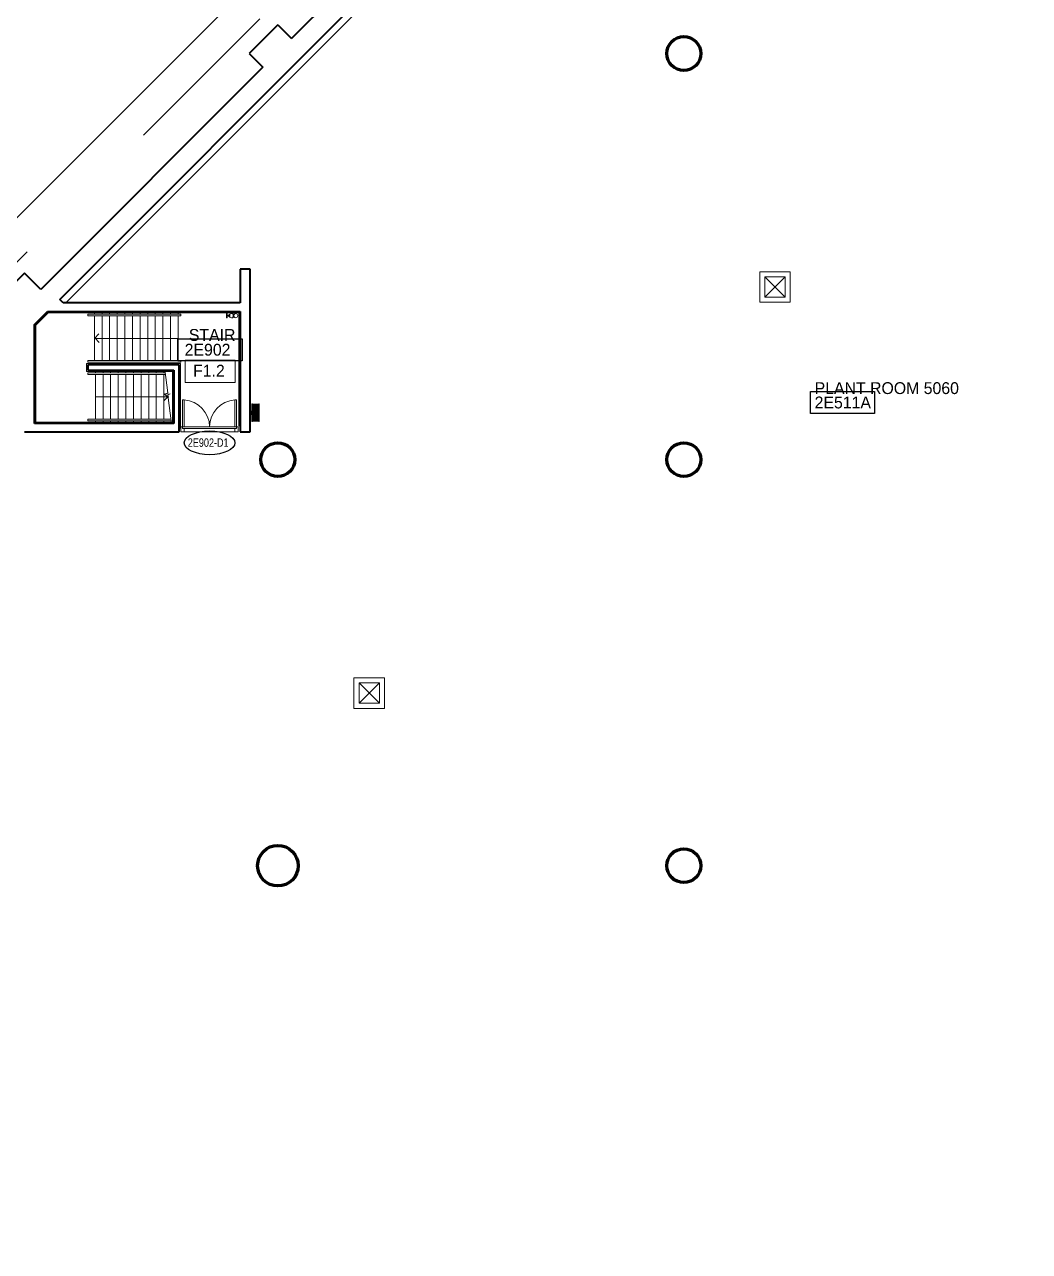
# Model space of a CAD drawing. Header units: metres. Extents: x 1807 to 3745, y 842 to 1968.
# Drawn here: x 3322.51 to 3352.22, y 1464.6 to 1500.86 of the extents above; entities that cross this region are included whole.
import ezdxf
from ezdxf.enums import TextEntityAlignment as Align

# ---------------------------------------------------------------- set-up
doc = ezdxf.new("R2010")
doc.units = ezdxf.units.M
doc.header["$MEASUREMENT"] = 0
doc.linetypes.add('DGN1', pattern=[7.299439, 0, -7.299439])
doc.linetypes.add('DGN2', pattern=[9.732586, 4.866293, -4.866293])
doc.layers.get('0').update_dxf_attribs({"lineweight": 0})
for name, color, linetype, lineweight in [('Level 1', 7, 'Continuous', 0), ('Level 31', 7, 'Continuous', 0), ('Level 33', 7, 'Continuous', 0), ('Primary Door', 7, 'Continuous', 0), ('TRIRIGA DOOR BOX', 7, 'Continuous', 0)]:
    doc.layers.add(name, color=color, linetype=linetype, lineweight=lineweight)
doc.styles.add('Style-CHAR_FAST_FONT', font='CHAR_FAST_FONT.shx', dxfattribs={"height": 0.2})

# ---------------------------------------------------------------- blocks, each defined once
blk = doc.blocks.new('AnonymusCell_202')
at = {"layer": 'Primary Door', "color": 7, "linetype": 'Continuous', "lineweight": 30}
blk.add_ellipse((0, 0), major_axis=(0.75, 0), ratio=0.466667, dxfattribs=at)
at = {"layer": 'Primary Door', "color": 7, "linetype": 'Continuous', "lineweight": 30, "style": 'Style-CHAR_FAST_FONT', "width": 0.799986}
blk.add_text('2E902-D1', height=0.25, dxfattribs=at).set_placement((-0.643, 0.133), align=Align.TOP_LEFT)
blk = doc.blocks.new('RFNUM4_42')
at = {"layer": 'Level 33', "color": 7, "linetype": 'Continuous', "lineweight": 13, "extrusion": (0, 0, -1)}
blk.add_lwpolyline([(0.00154, -0.00207), (-0.00831, -0.00207), (-0.00831, 0.00235), (0.00154, 0.00235)], close=True, dxfattribs=at)
at = {"layer": 'Level 33', "color": 7, "linetype": 'Continuous', "lineweight": 13, "extrusion": (0, 0, -1), "style": 'Style-CHAR_FAST_FONT'}
blk.add_text('F1.2', height=0.002333, rotation=180, dxfattribs=at).set_placement((-0.00002, 0), align=Align.MIDDLE_LEFT)

msp = doc.modelspace()

# ---------------------------------------------------------------- linework, layer by layer
at = {"layer": 'Level 1', "color": 7, "linetype": 'DGN2', "lineweight": 0}
msp.add_line((3257.21, 1428.766), (3371.21, 1542.766), dxfattribs=at)
at = {"layer": 'Level 1', "color": 7, "linetype": 'Continuous', "lineweight": 13}
for p, q in [((3284.736, 1457.6), (3364.375, 1537.239)), ((3344.4, 1493.4), (3345, 1493.4)), ((3344.4, 1492.8), (3344.4, 1493.4)), ((3345, 1493.4), (3345, 1492.8)), ((3345, 1492.8), (3344.4, 1492.8)), ((3322.842, 1491.976), (3323.209, 1492.342)), ((3323.209, 1492.342), (3328.842, 1492.342)), ((3328.842, 1492.342), (3328.842, 1488.985)), ((3322.842, 1489.108), (3322.842, 1491.976)), ((3327.117, 1490.842), (3324.342, 1490.842)), ((3324.342, 1490.842), (3324.342, 1490.608)), ((3324.342, 1490.608), (3326.883, 1490.608)), ((3326.883, 1490.608), (3326.883, 1489.108)), ((3327.117, 1488.92), (3327.117, 1490.842)), ((3329.232, 1489.122), (3329.232, 1489.652)), ((3329.232, 1489.652), (3329.246, 1489.652)), ((3329.246, 1489.652), (3329.246, 1489.122)), ((3329.436, 1489.122), (3329.436, 1489.652)), ((3329.436, 1489.652), (3329.451, 1489.652)), ((3329.451, 1489.652), (3329.451, 1489.122)), ((3326.883, 1489.108), (3322.842, 1489.108)), ((3329.246, 1489.122), (3329.232, 1489.122)), ((3329.451, 1489.122), (3329.436, 1489.122)), ((3332.4, 1481.399), (3333, 1481.399)), ((3332.4, 1480.799), (3332.4, 1481.399)), ((3333, 1481.399), (3333, 1480.799)), ((3333, 1480.799), (3332.4, 1480.799))]:
    msp.add_line(p, q, dxfattribs=at)
at = {"layer": 'Level 1', "color": 7, "linetype": 'Continuous', "lineweight": 40}
for p, q in [((3323.549, 1492.736), (3345.314, 1514.501)), ((3335.558, 1505.593), (3330.407, 1500.442)), ((3330, 1500.849), (3329.151, 1500)), ((3330, 1500.849), (3330.407, 1500.442)), ((3329.151, 1500), (3329.558, 1499.593)), ((3329.558, 1499.593), (3322.994, 1493.03)), ((3322.513, 1493.51), (3321.902, 1492.899)), ((3322.994, 1493.03), (3322.513, 1493.51)), ((3329.18, 1493.63), (3328.88, 1493.63)), ((3328.88, 1493.63), (3328.88, 1492.63)), ((3329.18, 1488.82), (3329.18, 1493.63)), ((3323.655, 1492.63), (3323.549, 1492.736)), ((3322.805, 1491.992), (3323.193, 1492.38)), ((3323.193, 1492.38), (3328.88, 1492.38)), ((3328.88, 1492.63), (3323.655, 1492.63)), ((3328.88, 1492.38), (3328.88, 1488.82)), ((3322.805, 1489.07), (3322.805, 1491.992)), ((3327.08, 1490.805), (3324.38, 1490.805)), ((3324.38, 1490.805), (3324.38, 1490.645)), ((3324.38, 1490.645), (3326.92, 1490.645)), ((3326.92, 1490.645), (3326.92, 1489.07)), ((3327.08, 1488.82), (3327.08, 1490.805)), ((3322.505, 1488.82), (3327.08, 1488.82)), ((3326.92, 1489.07), (3322.805, 1489.07)), ((3326.97, 1488.82), (3327.08, 1488.82)), ((3328.88, 1488.82), (3329.18, 1488.82))]:
    msp.add_line(p, q, dxfattribs=at)
at = {"layer": 'Level 1', "color": 7, "linetype": 'Continuous', "lineweight": 0}
for p, q in [((3345.42, 1514.324), (3323.726, 1492.63)), ((3344.25, 1493.55), (3345.15, 1493.55)), ((3344.25, 1492.65), (3344.25, 1493.55)), ((3345.15, 1493.55), (3345.15, 1492.65)), ((3344.4, 1492.8), (3345, 1493.4)), ((3344.4, 1493.4), (3345, 1492.8)), ((3345.15, 1492.65), (3344.25, 1492.65)), ((3324.38, 1492.253), (3324.38, 1492.303)), ((3324.38, 1492.303), (3327.13, 1492.303)), ((3327.13, 1492.253), (3324.38, 1492.253)), ((3324.575, 1492.342), (3324.575, 1492.303)), ((3324.575, 1492.303), (3324.8, 1492.303)), ((3324.575, 1490.932), (3324.575, 1492.253)), ((3324.575, 1492.253), (3324.8, 1492.253)), ((3324.8, 1492.303), (3324.8, 1492.342)), ((3324.8, 1492.342), (3325.025, 1492.342)), ((3324.8, 1492.253), (3324.8, 1490.932)), ((3325.025, 1492.342), (3325.025, 1492.303)), ((3325.025, 1492.303), (3325.25, 1492.303)), ((3325.025, 1490.932), (3325.025, 1492.253)), ((3325.025, 1492.253), (3325.25, 1492.253)), ((3325.25, 1492.303), (3325.25, 1492.342)), ((3325.25, 1492.342), (3325.475, 1492.342)), ((3325.25, 1492.253), (3325.25, 1490.932)), ((3325.475, 1492.342), (3325.475, 1492.303)), ((3325.475, 1492.303), (3325.7, 1492.303)), ((3325.475, 1490.932), (3325.475, 1492.253)), ((3325.475, 1492.253), (3325.7, 1492.253)), ((3325.7, 1492.303), (3325.7, 1492.342)), ((3325.7, 1492.342), (3325.925, 1492.342)), ((3325.7, 1492.253), (3325.7, 1490.932)), ((3325.925, 1492.342), (3325.925, 1492.303)), ((3325.925, 1492.303), (3326.15, 1492.303)), ((3325.925, 1490.932), (3325.925, 1492.253)), ((3325.925, 1492.253), (3326.15, 1492.253)), ((3326.15, 1492.303), (3326.15, 1492.342)), ((3326.15, 1492.342), (3326.375, 1492.342)), ((3326.15, 1492.253), (3326.15, 1490.932)), ((3326.375, 1492.342), (3326.375, 1492.303)), ((3326.375, 1492.303), (3326.6, 1492.303)), ((3326.375, 1490.932), (3326.375, 1492.253)), ((3326.375, 1492.253), (3326.6, 1492.253)), ((3326.6, 1492.303), (3326.6, 1492.342)), ((3326.6, 1492.342), (3326.825, 1492.342)), ((3326.6, 1492.253), (3326.6, 1490.932)), ((3326.825, 1492.342), (3326.825, 1492.303)), ((3326.825, 1492.303), (3327.05, 1492.303)), ((3326.825, 1490.932), (3326.825, 1492.253)), ((3326.825, 1492.253), (3327.05, 1492.253)), ((3327.05, 1492.303), (3327.05, 1492.342)), ((3327.05, 1492.253), (3327.05, 1490.932)), ((3327.13, 1492.303), (3327.13, 1492.253)), ((3328.478, 1492.322), (3328.498, 1492.322)), ((3328.478, 1492.188), (3328.478, 1492.322)), ((3328.498, 1492.188), (3328.478, 1492.188)), ((3328.498, 1492.322), (3328.498, 1492.188)), ((3328.498, 1492.263), (3328.533, 1492.263)), ((3328.498, 1492.247), (3328.498, 1492.263)), ((3328.533, 1492.247), (3328.498, 1492.247)), ((3328.533, 1492.267), (3328.533, 1492.263)), ((3328.533, 1492.263), (3328.533, 1492.247)), ((3328.533, 1492.247), (3328.533, 1492.243)), ((3328.553, 1492.277), (3328.565, 1492.277)), ((3328.553, 1492.265), (3328.565, 1492.265)), ((3328.553, 1492.245), (3328.565, 1492.245)), ((3328.565, 1492.233), (3328.556, 1492.233)), ((3328.565, 1492.303), (3328.575, 1492.303)), ((3328.565, 1492.207), (3328.565, 1492.303)), ((3328.565, 1492.277), (3328.565, 1492.233)), ((3328.575, 1492.207), (3328.565, 1492.207)), ((3328.575, 1492.303), (3328.575, 1492.207)), ((3328.69, 1492.303), (3328.675, 1492.303)), ((3328.675, 1492.274), (3328.69, 1492.274)), ((3328.675, 1492.236), (3328.69, 1492.236)), ((3328.675, 1492.207), (3328.69, 1492.207)), ((3328.69, 1492.302), (3328.69, 1492.303)), ((3328.709, 1492.293), (3328.692, 1492.293)), ((3328.692, 1492.216), (3328.709, 1492.216)), ((3324.575, 1491.582), (3324.706, 1491.713)), ((3327.05, 1491.582), (3324.575, 1491.582)), ((3324.584, 1491.596), (3324.716, 1491.464)), ((3324.38, 1490.882), (3324.38, 1490.932)), ((3324.38, 1490.932), (3327.13, 1490.932)), ((3324.8, 1490.932), (3325.025, 1490.932)), ((3325.25, 1490.932), (3325.475, 1490.932)), ((3325.7, 1490.932), (3325.925, 1490.932)), ((3326.15, 1490.932), (3326.375, 1490.932)), ((3326.6, 1490.932), (3326.825, 1490.932)), ((3327.13, 1490.932), (3327.13, 1490.882)), ((3327.13, 1490.882), (3324.38, 1490.882)), ((3324.38, 1490.517), (3324.38, 1490.568)), ((3324.38, 1490.568), (3326.66, 1490.568)), ((3324.605, 1490.568), (3324.605, 1490.608)), ((3324.605, 1490.608), (3324.83, 1490.608)), ((3324.83, 1490.608), (3324.83, 1490.568)), ((3324.83, 1490.568), (3325.055, 1490.568)), ((3325.055, 1490.568), (3325.055, 1490.608)), ((3325.055, 1490.608), (3325.28, 1490.608)), ((3325.28, 1490.608), (3325.28, 1490.568)), ((3325.28, 1490.568), (3325.505, 1490.568)), ((3325.505, 1490.568), (3325.505, 1490.608)), ((3325.505, 1490.608), (3325.73, 1490.608)), ((3325.73, 1490.608), (3325.73, 1490.568)), ((3325.73, 1490.568), (3325.955, 1490.568)), ((3325.955, 1490.568), (3325.955, 1490.608)), ((3325.955, 1490.608), (3326.18, 1490.608)), ((3326.18, 1490.608), (3326.18, 1490.568)), ((3326.18, 1490.568), (3326.405, 1490.568)), ((3326.405, 1490.568), (3326.405, 1490.608)), ((3326.405, 1490.608), (3326.63, 1490.608)), ((3326.63, 1490.608), (3326.63, 1490.568)), ((3326.63, 1490.568), (3326.667, 1490.568)), ((3326.747, 1489.972), (3326.653, 1490.655)), ((3326.667, 1490.517), (3324.38, 1490.517)), ((3324.605, 1490.517), (3324.605, 1489.197)), ((3324.83, 1489.197), (3324.83, 1490.517)), ((3324.83, 1490.517), (3325.055, 1490.517)), ((3325.055, 1490.517), (3325.055, 1489.197)), ((3325.28, 1489.197), (3325.28, 1490.517)), ((3325.28, 1490.517), (3325.505, 1490.517)), ((3325.505, 1490.517), (3325.505, 1489.197)), ((3325.73, 1489.197), (3325.73, 1490.517)), ((3325.73, 1490.517), (3325.955, 1490.517)), ((3325.955, 1490.517), (3325.955, 1489.197)), ((3326.18, 1489.197), (3326.18, 1490.517)), ((3326.18, 1490.517), (3326.405, 1490.517)), ((3326.405, 1490.517), (3326.405, 1489.197)), ((3326.63, 1489.197), (3326.63, 1490.517)), ((3326.63, 1490.517), (3326.667, 1490.517)), ((3324.604, 1489.857), (3326.771, 1489.857)), ((3326.735, 1489.852), (3326.641, 1489.946)), ((3326.747, 1489.852), (3326.641, 1489.746)), ((3326.662, 1489.936), (3326.747, 1489.972)), ((3326.814, 1489.945), (3326.662, 1489.936)), ((3326.742, 1489.905), (3326.814, 1489.945)), ((3326.85, 1489.065), (3326.742, 1489.905)), ((3327.18, 1488.97), (3327.18, 1489.768)), ((3327.18, 1489.768), (3327.23, 1489.768)), ((3327.23, 1489.768), (3327.23, 1488.97)), ((3328.78, 1489.768), (3328.73, 1489.768)), ((3328.73, 1489.768), (3328.73, 1488.97)), ((3328.78, 1488.97), (3328.78, 1489.768)), ((3329.249, 1489.632), (3329.249, 1489.142)), ((3329.268, 1489.632), (3329.268, 1489.142)), ((3329.287, 1489.632), (3329.287, 1489.142)), ((3329.305, 1489.632), (3329.305, 1489.142)), ((3329.324, 1489.629), (3329.324, 1489.142)), ((3329.324, 1489.629), (3329.324, 1489.142)), ((3329.342, 1489.632), (3329.342, 1489.142)), ((3329.361, 1489.632), (3329.361, 1489.142)), ((3329.379, 1489.632), (3329.379, 1489.142)), ((3329.398, 1489.632), (3329.398, 1489.142)), ((3329.416, 1489.632), (3329.416, 1489.142)), ((3329.435, 1489.632), (3329.435, 1489.142)), ((3326.833, 1489.197), (3324.38, 1489.197)), ((3324.38, 1489.197), (3324.38, 1489.148)), ((3324.38, 1489.148), (3326.839, 1489.148)), ((3324.605, 1489.197), (3324.83, 1489.197)), ((3324.605, 1489.109), (3324.605, 1489.148)), ((3324.605, 1489.148), (3324.83, 1489.148)), ((3324.83, 1489.148), (3324.83, 1489.108)), ((3324.83, 1489.108), (3325.055, 1489.108)), ((3325.055, 1489.197), (3325.28, 1489.197)), ((3325.055, 1489.108), (3325.055, 1489.148)), ((3325.055, 1489.148), (3325.28, 1489.148)), ((3325.28, 1489.148), (3325.28, 1489.108)), ((3325.28, 1489.108), (3325.505, 1489.108)), ((3325.505, 1489.197), (3325.73, 1489.197)), ((3325.505, 1489.108), (3325.505, 1489.148)), ((3325.505, 1489.148), (3325.73, 1489.148)), ((3325.73, 1489.148), (3325.73, 1489.108)), ((3325.73, 1489.108), (3325.955, 1489.108)), ((3325.955, 1489.197), (3326.18, 1489.197)), ((3325.955, 1489.108), (3325.955, 1489.148)), ((3325.955, 1489.148), (3326.18, 1489.148)), ((3326.18, 1489.148), (3326.18, 1489.108)), ((3326.18, 1489.108), (3326.405, 1489.108)), ((3326.405, 1489.197), (3326.63, 1489.197)), ((3326.405, 1489.108), (3326.405, 1489.148)), ((3326.405, 1489.148), (3326.63, 1489.148)), ((3326.63, 1489.148), (3326.63, 1489.108)), ((3326.63, 1489.108), (3326.636, 1489.108)), ((3327.13, 1488.97), (3327.13, 1488.82)), ((3327.18, 1488.97), (3327.13, 1488.97)), ((3327.13, 1488.97), (3327.13, 1488.82)), ((3327.18, 1488.97), (3327.13, 1488.97)), ((3327.13, 1488.82), (3327.23, 1488.82)), ((3327.13, 1488.82), (3327.23, 1488.82)), ((3327.18, 1488.92), (3327.18, 1488.97)), ((3327.23, 1488.97), (3327.18, 1488.97)), ((3327.18, 1488.92), (3327.18, 1488.97)), ((3327.18, 1488.92), (3327.18, 1488.97)), ((3327.18, 1488.97), (3328.78, 1488.97)), ((3327.23, 1488.92), (3327.18, 1488.92)), ((3327.23, 1488.92), (3327.18, 1488.92)), ((3328.78, 1488.92), (3327.18, 1488.92)), ((3327.23, 1488.82), (3327.23, 1488.92)), ((3327.23, 1488.82), (3327.23, 1488.92)), ((3328.73, 1488.92), (3327.23, 1488.92)), ((3327.23, 1488.92), (3327.23, 1488.82)), ((3327.23, 1488.82), (3328.73, 1488.82)), ((3328.73, 1488.97), (3328.78, 1488.97)), ((3328.73, 1488.82), (3328.73, 1488.92)), ((3328.73, 1488.92), (3328.78, 1488.92)), ((3328.73, 1488.82), (3328.73, 1488.92)), ((3328.73, 1488.92), (3328.78, 1488.92)), ((3328.73, 1488.82), (3328.73, 1488.92)), ((3328.83, 1488.82), (3328.73, 1488.82)), ((3328.83, 1488.82), (3328.73, 1488.82)), ((3328.78, 1488.92), (3328.78, 1488.97)), ((3328.78, 1488.97), (3328.83, 1488.97)), ((3328.78, 1488.92), (3328.78, 1488.97)), ((3328.78, 1488.97), (3328.83, 1488.97)), ((3328.78, 1488.97), (3328.78, 1488.92)), ((3328.83, 1488.97), (3328.83, 1488.82)), ((3328.83, 1488.97), (3328.83, 1488.82)), ((3332.25, 1481.549), (3333.15, 1481.549)), ((3332.25, 1480.649), (3332.25, 1481.549)), ((3333.15, 1481.549), (3333.15, 1480.649)), ((3332.4, 1481.399), (3333, 1480.799)), ((3333, 1481.399), (3332.4, 1480.799)), ((3333.15, 1480.649), (3332.25, 1480.649))]:
    msp.add_line(p, q, dxfattribs=at)
at = {"layer": 'Level 1', "color": 7, "linetype": 'Continuous', "lineweight": 30}
for p, q in [((3329.196, 1489.335), (3329.196, 1489.437)), ((3329.196, 1489.437), (3329.225, 1489.437)), ((3329.225, 1489.335), (3329.196, 1489.335)), ((3329.225, 1489.437), (3329.225, 1489.335))]:
    msp.add_line(p, q, dxfattribs=at)
at = {"layer": 'Level 1', "color": 7, "linetype": 'DGN1', "lineweight": 0}
for p, q in [((3329.226, 1489.435), (3329.433, 1489.435)), ((3329.226, 1489.339), (3329.433, 1489.339))]:
    msp.add_line(p, q, dxfattribs=at)
at = {"layer": 'Level 1', "color": 7, "linetype": 'Continuous', "lineweight": 70}
for centre, radius in [((3342, 1500), 0.5), ((3330, 1488), 0.5), ((3342, 1488), 0.5), ((3330, 1476), 0.6), ((3342, 1476), 0.5)]:
    msp.add_circle(centre, radius, dxfattribs=at)
at = {"layer": 'Level 1', "color": 7, "linetype": 'Continuous', "lineweight": 13}
msp.add_circle((3328.755, 1492.255), 0.06, dxfattribs=at)
at = {"layer": 'Level 1', "color": 7, "linetype": 'Continuous', "lineweight": 0}
for centre, radius, start, end in [((3328.533, 1492.287), 0.0205, 269.2613, 320.134), ((3328.533, 1492.223), 0.0205, 39.866, 90.7387), ((3328.56, 1492.255), 0.0127, 124.4192, 235.5808), ((3328.554, 1492.272), 0.00618, 103.8756, 256.1244), ((3328.554, 1492.238), 0.00618, 103.8756, 283.8756), ((3328.579, 1492.382), 0.0799, 267.2159, 307.4014), ((3328.579, 1492.128), 0.0799, 52.5986, 92.7841), ((3328.644, 1492.289), 0.0339, 23.2427, 118.8427), ((3328.644, 1492.221), 0.0339, 241.1573, 336.7573), ((3328.712, 1492.288), 0.04, 158.767, 201.233), ((3328.743, 1492.255), 0.0701, 164.7036, 195.2964), ((3328.712, 1492.222), 0.04, 158.767, 201.233), ((3328.653, 1492.288), 0.04, 338.767, 21.233), ((3328.622, 1492.255), 0.0701, 344.7036, 15.2964), ((3328.653, 1492.222), 0.04, 338.767, 21.233)]:
    msp.add_arc(centre, radius, start, end, dxfattribs=at)
for centre, major_axis, ratio, start_param, end_param in [((3327.168, 1488.97), (0.812, 0), 0.985164, 6.283185, 7.776983), ((3329.333, 1489.625), (0, 0.017), 0.578812, 5.123349, 7.619689), ((3329.352, 1489.625), (0, 0.017), 0.578812, 5.123349, 7.619689), ((3329.37, 1489.625), (0, 0.017), 0.578812, 5.123349, 7.619689), ((3329.389, 1489.625), (0, 0.017), 0.578812, 5.123349, 7.619689), ((3329.407, 1489.625), (0, 0.017), 0.578812, 5.123349, 7.619689), ((3329.426, 1489.625), (0, 0.017), 0.578812, 5.123349, 7.619689), ((3329.259, 1489.149), (0, -0.017), 0.578813, 5.123349, 7.619689), ((3329.277, 1489.149), (0, -0.017), 0.578813, 5.123349, 7.619689), ((3329.296, 1489.149), (0, -0.017), 0.578813, 5.123349, 7.619689), ((3329.314, 1489.149), (0, -0.017), 0.578813, 5.123349, 7.619689)]:
    msp.add_ellipse(centre, major_axis=major_axis, ratio=ratio, start_param=start_param, end_param=end_param, dxfattribs=at)
at = {"layer": 'Level 1', "color": 7, "linetype": 'Continuous', "lineweight": 0, "extrusion": (0, 0, -1)}
for centre, major_axis, ratio, start_param, end_param in [((3328.792, 1488.97), (-0.812, 0), 0.985164, 0, 1.493797), ((3329.259, 1489.625), (0, -0.017), 0.578812, 1.981756, 4.478097), ((3329.277, 1489.625), (0, -0.017), 0.578812, 1.981756, 4.478097), ((3329.296, 1489.625), (0, -0.017), 0.578812, 1.981756, 4.478097), ((3329.314, 1489.625), (0, -0.017), 0.578812, 1.981756, 4.478097), ((3329.333, 1489.149), (0, 0.017), 0.578813, 1.981756, 4.478097), ((3329.352, 1489.149), (0, 0.017), 0.578813, 1.981756, 4.478097), ((3329.37, 1489.149), (0, 0.017), 0.578813, 1.981756, 4.478097), ((3329.389, 1489.149), (0, 0.017), 0.578813, 1.981756, 4.478097), ((3329.407, 1489.149), (0, 0.017), 0.578813, 1.981756, 4.478097), ((3329.426, 1489.149), (0, 0.017), 0.578813, 1.981756, 4.478097)]:
    msp.add_ellipse(centre, major_axis=major_axis, ratio=ratio, start_param=start_param, end_param=end_param, dxfattribs=at)
at = {"layer": 'TRIRIGA DOOR BOX', "color": 251, "linetype": 'Continuous', "lineweight": 30, "true_color": 0x555555}
for points in [[(3327.044, 1491.573), (3328.944, 1491.573), (3328.944, 1490.923), (3327.044, 1490.923)], [(3345.742, 1490.014), (3347.642, 1490.014), (3347.642, 1489.364), (3345.742, 1489.364)]]:
    msp.add_lwpolyline(points, close=True, dxfattribs=at)

# ---------------------------------------------------------------- block references
at = {"color": 7, "linetype": 'Continuous', "lineweight": 13, "extrusion": (0, 0, -1), "xscale": 149.9997392292361, "yscale": 149.9997392292361, "zscale": 149.9997392292361, "rotation": 180}
msp.add_blockref('RFNUM4_42', (-3327.489, 1490.628), dxfattribs=at)
at = {"color": 7, "linetype": 'Continuous', "lineweight": 0}
msp.add_blockref('AnonymusCell_202', (3327.98, 1488.496), dxfattribs=at)

# ---------------------------------------------------------------- texts
at = {"layer": 'Level 31', "color": 7, "linetype": 'Continuous', "lineweight": 30, "style": 'Style-CHAR_FAST_FONT'}
for s, p in [('STAIR', (3327.367, 1491.685)), ('PLANT ROOM 5060', (3345.869, 1490.113))]:
    msp.add_text(s, height=0.35, dxfattribs=at).set_placement(p, align=Align.MIDDLE_LEFT)
at = {"layer": 'Level 33', "color": 7, "linetype": 'Continuous', "lineweight": 13, "style": 'Style-CHAR_FAST_FONT'}
msp.add_text('2E902', height=0.35, dxfattribs=at).set_placement((3327.244, 1491.248), align=Align.MIDDLE_LEFT)
at = {"layer": 'Level 33', "color": 7, "linetype": 'Continuous', "lineweight": 30, "style": 'Style-CHAR_FAST_FONT'}
msp.add_text('2E511A', height=0.35, dxfattribs=at).set_placement((3345.869, 1489.689), align=Align.MIDDLE_LEFT)

doc.saveas('drawing.dxf')
